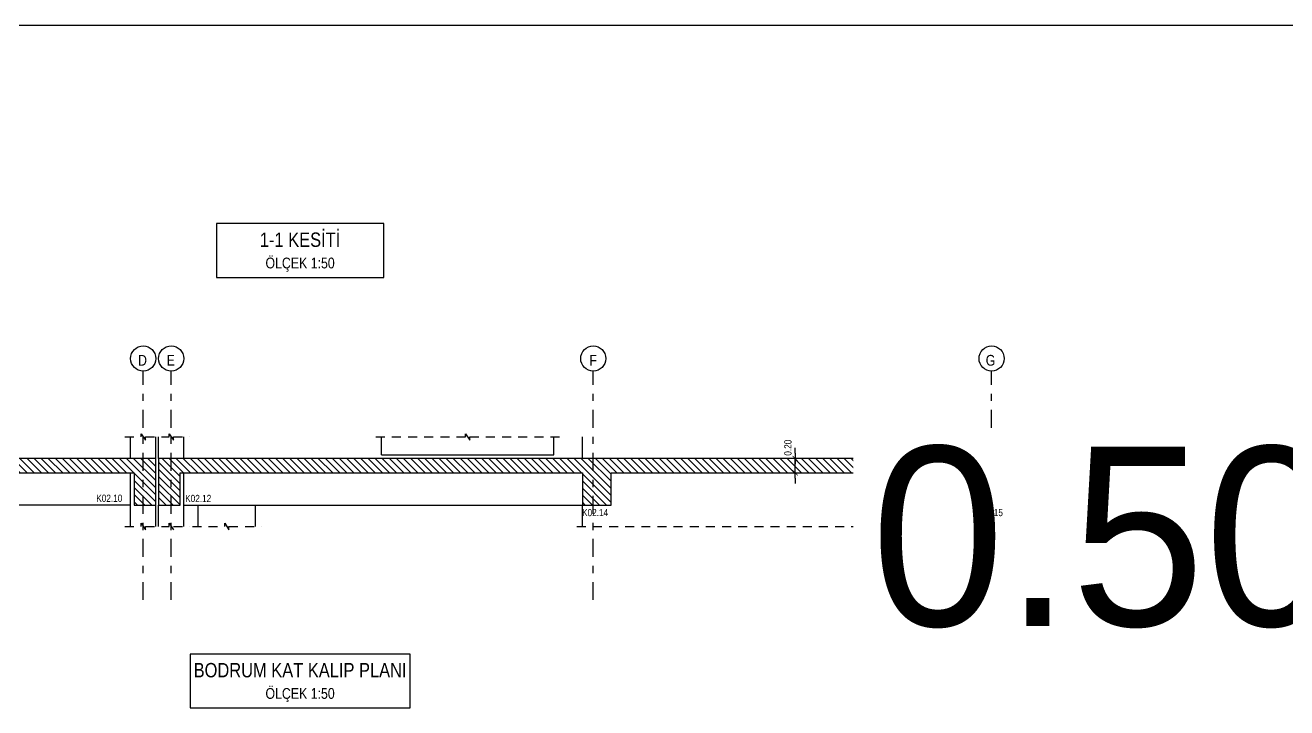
# Model space of a CAD drawing. Header units: metres. Extents: x 419734 to 420376, y 4564732 to 4565123.
# Drawn here: x 419892.93 to 419910.51, y 4565113.33 to 4565122.85 of the extents above; entities that cross this region are included whole.
import ezdxf
from ezdxf.enums import TextEntityAlignment as Align

# ---------------------------------------------------------------- set-up
doc = ezdxf.new("R2018")
doc.units = ezdxf.units.M
for name, pattern in [('CONTINUA', [0]), ('NASCOSTA', [0.375, 0.25, -0.125]), ('TRATTO-PUNTO', [1, 0.5, -0.25, 0, -0.25])]:
    doc.linetypes.add(name, pattern=pattern)
doc.layers.get('Defpoints').update_dxf_attribs({"color": 5})
for name, color, linetype in [("07-ENTITA' COPRENTE", 7, 'Continuous'), ('07-TITOLI', 4, 'CONTINUA'), ('SW_ASSI', 7, 'TRATTO-PUNTO'), ('SW_DIM', 33, 'Continuous'), ('SW_MAGRONE', 2, 'Continuous'), ('SW_QUOTE', 1, 'Continuous'), ('SW_SOTTILE_02', 1, 'Continuous'), ('SW_TESTI', 2, 'Continuous'), ('SW_TRATT_GRIGIO', 252, 'NASCOSTA'), ('SW_TRATTEGGIO_252', 252, 'Continuous'), ('SW_TXT_TESTI', 1, 'Continuous'), ('SW_VISTE', 1, 'Continuous')]:
    doc.layers.add(name, color=color, linetype=linetype)
doc.styles.add('ITALFERR', font='romans.shx', dxfattribs={"width": 0.8})
doc.styles.get("Standard").update_dxf_attribs({"font": 'arial.ttf'})
doc.styles.add('SWS', font='ARIALN.TTF')
doc.dimstyles.new('DIM-SW-50_m', dxfattribs={"dimtxt": 0.1, "dimasz": 0.075, "dimexe": 0.125, "dimexo": 0.125, "dimgap": 0.05, "dimtad": 1, "dimzin": 1, "dimdsep": 46, "dimtxsty": 'SWS', "dimblk1": 'D', "dimblk2": 'D', "dimsah": 1, "dimcen": 0.0075, "dimdle": 0.0625, "dimse1": 1, "dimse2": 1, "dimclrd": 256, "dimclre": 256, "dimclrt": 256, "dimazin": 0, "dimtfac": 0.75, "dimtmove": 1, "dimatfit": 3, "dimldrblk": 'D', "dimfxl": 0.125, "dimtvp": 1.5, "dimtolj": 1, "dimtzin": 0, "dimarcsym": 0})

# ---------------------------------------------------------------- blocks, each defined once
blk = doc.blocks.new('D')
for p, q in [((-1, 0), (1, 0)), ((0, 2), (0, -2))]:
    blk.add_line(p, q)
at = {"const_width": 0.141}
blk.add_lwpolyline([(0.48, 0.48), (-0.48, -0.48)], dxfattribs=at)
blk = doc.blocks.new('*D473')
at = {"layer": 'Defpoints', "color": 0, "ltscale": 0.5, "transparency": 16777216}
for p in [(419903.662, 4565116.81), (419903.662, 4565116.81), (419903.662, 4565116.61)]:
    blk.add_point(p, dxfattribs=at)
at = {"layer": 'SW_DIM', "lineweight": -2, "ltscale": 0.5, "transparency": 16777216}
for p, q in [((419903.662, 4565116.885), (419903.662, 4565116.96)), ((419903.662, 4565116.61), (419903.662, 4565116.81)), ((419903.662, 4565116.535), (419903.662, 4565116.46))]:
    blk.add_line(p, q, dxfattribs=at)
at = {"layer": 'SW_DIM', "lineweight": -2, "ltscale": 0.5, "transparency": 16777216, "xscale": 0.075, "yscale": 0.075, "zscale": 0.075}
for p, rotation in [((419903.662, 4565116.81), 270), ((419903.662, 4565116.61), 90)]:
    blk.add_blockref('D', p, dxfattribs=dict(at, rotation=rotation))
at = {"layer": 'SW_DIM', "ltscale": 0.5, "transparency": 16777216, "insert": (419903.561, 4565116.96), "char_height": 0.1, "attachment_point": 5, "rotation": 90, "style": 'SWS'}
blk.add_mtext('\\A1;0.20', dxfattribs=at)
blk = doc.blocks.new('*U388')
blk.add_hatch(color=256).paths.add_polyline_path([(0.0025, 0.0025), (0, 0.0025), (0, 0)])
for p, q in [((0.0095, 0.0025), (-0.0025, 0.0025)), ((-0.0025, 0.0025), (0, 0)), ((-0.0025, 0), (0.0025, 0)), ((0, 0), (0, 0.0025)), ((0.0025, 0.0025), (0, 0))]:
    blk.add_line(p, q)
at = {"color": 2, "lineweight": 30, "flags": 104}
blk.add_attdef('QM', text='', height=0.0025, dxfattribs=at).set_placement((0.001, 0.0033), align=Align.BOTTOM_LEFT)
blk = doc.blocks.new('*U381')
at = {"layer": 'SW_TESTI', "color": 3, "style": 'ITALFERR', "width": 0.8}
for tag, p in [('EVENTUALE_1', (0, -0.6)), ('EVENTUALE_2', (0, -1.25))]:
    blk.add_attdef(tag, text='', height=0.3, dxfattribs=at).set_placement(p, align=Align.CENTER)
at = {"layer": 'SW_TESTI', "color": 2, "style": 'ITALFERR', "width": 0.8}
blk.add_attdef('EVENTUALE_3', text='', height=0.3, dxfattribs=at).set_placement((0, -1.9), align=Align.CENTER)
at = {"color": 255}
blk.add_wipeout([(-2.33, 1.5), (-2.33, 0), (2.33, 0), (2.33, 1.5)], dxfattribs=at).dxf.layer = "07-ENTITA' COPRENTE"
at = {"layer": 'SW_SOTTILE_02', "ltscale": 0.02}
blk.add_lwpolyline([(-2.33, 0), (2.33, 0), (2.33, 1.5), (-2.33, 1.5)], close=True, dxfattribs=at)
at = {"layer": 'SW_TESTI', "color": 3, "style": 'ITALFERR', "width": 0.8}
blk.add_attdef('TITOLO', text='', height=0.4, dxfattribs=at).set_placement((0, 0.85), align=Align.CENTER)
at = {"layer": 'SW_TESTI', "color": 2, "style": 'ITALFERR', "width": 0.8}
blk.add_attdef('SCALA', text='', height=0.3, dxfattribs=at).set_placement((0, 0.25), align=Align.CENTER)
blk = doc.blocks.new('*U369')
at = {"layer": 'SW_TESTI', "color": 3, "style": 'ITALFERR', "width": 0.8}
for tag, p in [('EVENTUALE_1', (0, -0.6)), ('EVENTUALE_2', (0, -1.25))]:
    blk.add_attdef(tag, text='', height=0.3, dxfattribs=at).set_placement(p, align=Align.CENTER)
at = {"layer": 'SW_TESTI', "color": 2, "style": 'ITALFERR', "width": 0.8}
blk.add_attdef('EVENTUALE_3', text='', height=0.3, dxfattribs=at).set_placement((0, -1.9), align=Align.CENTER)
at = {"color": 255}
blk.add_wipeout([(-3.067, 1.5), (-3.067, 0), (3.067, 0), (3.067, 1.5)], dxfattribs=at).dxf.layer = "07-ENTITA' COPRENTE"
at = {"layer": 'SW_SOTTILE_02', "ltscale": 0.02}
blk.add_lwpolyline([(-3.067, 0), (3.067, 0), (3.067, 1.5), (-3.067, 1.5)], close=True, dxfattribs=at)
at = {"layer": 'SW_TESTI', "color": 3, "style": 'ITALFERR', "width": 0.8}
blk.add_attdef('TITOLO', text='', height=0.4, dxfattribs=at).set_placement((0, 0.85), align=Align.CENTER)
at = {"layer": 'SW_TESTI', "color": 2, "style": 'ITALFERR', "width": 0.8}
blk.add_attdef('SCALA', text='', height=0.3, dxfattribs=at).set_placement((0, 0.25), align=Align.CENTER)

msp = doc.modelspace()

# ---------------------------------------------------------------- hatches: boundary and pattern name
at = {"layer": 'SW_TRATTEGGIO_252'}
h = msp.add_hatch(dxfattribs=at)
h.set_pattern_fill('_USER', color=256, scale=0.07, angle=135, pattern_type=0)
h.set_pattern_definition([(135, (419843.80018, 4565205.36885), (-0.049497475, -0.049497475), [])])
h.paths.add_polyline_path([(419894.75317, 4565116.8101), (419894.40317, 4565116.8101), (419887.32313, 4565116.8101), (419886.67313, 4565116.8101), (419879.90571, 4565116.8101), (419879.25571, 4565116.8101), (419877.42544, 4565116.8101), (419877.42544, 4565116.6101), (419879.25571, 4565116.6101), (419879.38071, 4565116.6101), (419879.38071, 4565116.1601), (419879.78071, 4565116.1601), (419879.78071, 4565116.6101), (419879.90571, 4565116.6101), (419886.67313, 4565116.6101), (419886.74813, 4565116.6101), (419886.74813, 4565116.1601), (419887.24813, 4565116.1601), (419887.24813, 4565116.6101), (419887.32313, 4565116.6101), (419894.40317, 4565116.6101), (419894.45317, 4565116.6101), (419894.45317, 4565116.1601), (419894.75317, 4565116.1601)])
h.paths.add_polyline_path([(419920.09817, 4565117.1101), (419919.97817, 4565117.1101), (419919.97817, 4565117.0651), (419919.91817, 4565117.1551), (419919.91817, 4565117.1101), (419919.79817, 4565117.1101), (419919.79817, 4565116.8101), (419915.64817, 4565116.8101), (419911.09817, 4565116.8101), (419910.79817, 4565116.8101), (419900.69817, 4565116.8101), (419895.14317, 4565116.8101), (419894.79317, 4565116.8101), (419894.79317, 4565116.1601), (419895.09317, 4565116.1601), (419895.09317, 4565116.6101), (419895.14317, 4565116.6101), (419900.69817, 4565116.6101), (419900.69817, 4565116.1601), (419901.09817, 4565116.1601), (419901.09817, 4565116.6101), (419906.19817, 4565116.6101), (419906.19817, 4565116.1601), (419906.59817, 4565116.1601), (419906.59817, 4565116.6101), (419910.74817, 4565116.6101), (419910.74817, 4565116.1601), (419911.14817, 4565116.1601), (419911.14817, 4565116.6101), (419915.24817, 4565116.6101), (419915.24817, 4565116.1601), (419915.64817, 4565116.1601), (419915.64817, 4565116.6101), (419919.79817, 4565116.6101), (419919.79817, 4565116.1601), (419919.79817, 4565115.8601), (419919.91817, 4565115.8601), (419919.91817, 4565115.9051), (419919.97817, 4565115.8151), (419919.97817, 4565115.8601), (419920.09817, 4565115.8601)])

# ---------------------------------------------------------------- linework, layer by layer
msp.add_line((419805.79921, 4565122.85209), (420103.04921, 4565122.85209))
at = {"layer": 'SW_ASSI', "ltscale": 0.5}
for points in [[(419894.57817, 4565114.8365), (419894.57817, 4565118.02832)], [(419894.96817, 4565114.8365), (419894.96817, 4565118.02832)], [(419900.84817, 4565114.8365), (419900.84817, 4565118.02832)], [(419906.39817, 4565114.8365), (419906.39817, 4565118.02832)]]:
    msp.add_lwpolyline(points, dxfattribs=at)
at = {"layer": 'SW_MAGRONE'}
msp.add_lwpolyline([(419919.79817, 4565117.10529), (419919.79817, 4565116.8101), (419894.79317, 4565116.8101), (419894.79317, 4565116.1601), (419895.09317, 4565116.1601), (419895.09317, 4565116.6101), (419900.69817, 4565116.6101), (419900.69817, 4565116.1601), (419901.09817, 4565116.1601), (419901.09817, 4565116.6101), (419906.19817, 4565116.6101), (419906.19817, 4565116.1601), (419906.59817, 4565116.1601), (419906.59817, 4565116.6101), (419910.74817, 4565116.6101), (419910.74817, 4565116.1601), (419911.14817, 4565116.1601), (419911.14817, 4565116.6101), (419915.24817, 4565116.6101), (419915.24817, 4565116.1601), (419915.64817, 4565116.1601), (419915.64817, 4565116.6101), (419919.79817, 4565116.6101), (419919.79817, 4565115.8601)], dxfattribs=at)
msp.add_lwpolyline([(419894.75317, 4565116.8101), (419877.42544, 4565116.8101), (419877.42544, 4565116.6101), (419879.38071, 4565116.6101), (419879.38071, 4565116.1601), (419879.78071, 4565116.1601), (419879.78071, 4565116.6101), (419886.74813, 4565116.6101), (419886.74813, 4565116.1601), (419887.24813, 4565116.1601), (419887.24813, 4565116.6101), (419894.45317, 4565116.6101), (419894.45317, 4565116.1601), (419894.75317, 4565116.1601)], close=True, dxfattribs=at)
at = {"layer": 'SW_TRATT_GRIGIO', "ltscale": 0.5}
for points in [[(419894.32317, 4565117.1101), (419894.54817, 4565117.1101)], [(419894.54817, 4565117.1101), (419894.54817, 4565117.1551)], [(419894.54817, 4565117.1551), (419894.60817, 4565117.0651)], [(419894.60817, 4565117.0651), (419894.60817, 4565117.1101)], [(419894.60817, 4565117.1101), (419894.93817, 4565117.1101)], [(419894.93817, 4565117.1101), (419894.93817, 4565117.1551)], [(419894.93817, 4565117.1551), (419894.99817, 4565117.0651)], [(419894.99817, 4565117.0651), (419894.99817, 4565117.1101)], [(419894.99817, 4565117.1101), (419895.22317, 4565117.1101)], [(419897.81816, 4565117.1101), (419899.06816, 4565117.1101)], [(419899.06816, 4565117.1101), (419899.06816, 4565117.1551)], [(419899.06816, 4565117.1551), (419899.12816, 4565117.0651)], [(419899.12816, 4565117.0651), (419899.12816, 4565117.1101)], [(419899.12816, 4565117.1101), (419900.37817, 4565117.1101)], [(419894.32317, 4565115.8601), (419894.54817, 4565115.8601)], [(419894.54817, 4565115.8601), (419894.54817, 4565115.9051)], [(419894.54817, 4565115.9051), (419894.60817, 4565115.8151)], [(419894.60817, 4565115.8151), (419894.60817, 4565115.8601)], [(419894.60817, 4565115.8601), (419894.93817, 4565115.8601)], [(419894.93817, 4565115.8601), (419894.93817, 4565115.9051)], [(419894.93817, 4565115.9051), (419894.99817, 4565115.8151)], [(419894.99817, 4565115.8601), (419895.22317, 4565115.8601)], [(419895.26317, 4565115.8601), (419895.71317, 4565115.8601)], [(419895.71317, 4565115.8601), (419895.71317, 4565115.9051)], [(419895.71317, 4565115.9051), (419895.77317, 4565115.8151)], [(419895.77317, 4565115.8151), (419895.77317, 4565115.8601)], [(419895.77317, 4565115.8601), (419896.22317, 4565115.8601)], [(419900.61817, 4565115.8601), (419908.14317, 4565115.8601)], [(419908.14317, 4565115.8601), (419908.14317, 4565115.9051)], [(419908.14317, 4565115.9051), (419908.20317, 4565115.8151)], [(419908.20317, 4565115.8151), (419908.20317, 4565115.8601)], [(419908.20317, 4565115.8601), (419915.72817, 4565115.8601)]]:
    msp.add_lwpolyline(points, dxfattribs=at)
at = {"layer": 'SW_TXT_TESTI', "color": 1}
for centre in [(419894.57817, 4565118.20332), (419894.96817, 4565118.20332), (419900.84817, 4565118.20332), (419906.39817, 4565118.20332)]:
    msp.add_circle(centre, 0.175, dxfattribs=at)
at = {"layer": 'SW_VISTE'}
for points in [[(419894.40317, 4565116.8101), (419894.40317, 4565117.1101)], [(419894.75317, 4565116.8101), (419894.75317, 4565117.1101)], [(419894.79317, 4565116.8101), (419894.79317, 4565117.1101)], [(419895.14317, 4565116.8101), (419895.14317, 4565117.1101)], [(419897.89816, 4565116.8601), (419897.89816, 4565117.1101)], [(419900.29817, 4565116.8601), (419900.29817, 4565117.1101)], [(419900.69817, 4565116.8101), (419900.69817, 4565117.1101)], [(419897.89816, 4565116.8601), (419900.29817, 4565116.8601)], [(419894.40317, 4565115.8601), (419894.40317, 4565116.6101)], [(419895.14317, 4565115.8601), (419895.14317, 4565116.6101)], [(419894.40317, 4565116.1601), (419887.32313, 4565116.1601)], [(419894.75317, 4565115.8601), (419894.75317, 4565116.1601)], [(419894.79317, 4565115.8601), (419894.79317, 4565116.1601)], [(419895.14317, 4565116.1601), (419900.69817, 4565116.1601)], [(419895.34317, 4565115.8601), (419895.34317, 4565116.1601)], [(419896.14317, 4565115.8601), (419896.14317, 4565116.1601)], [(419900.69817, 4565115.8601), (419900.69817, 4565116.1601)]]:
    msp.add_lwpolyline(points, dxfattribs=at)

# ---------------------------------------------------------------- block references
at = {"layer": '07-TITOLI'}
ref = msp.add_blockref('*U381', (419896.76366, 4565119.33571), dxfattribs=dict(at, xscale=0.5, yscale=0.5, zscale=0.5))
ref.add_attrib('TITOLO', '1-1 KESİTİ', dxfattribs={"layer": 'SW_TESTI', "color": 3, "height": 0.2, "style": 'SWS'}).set_placement((419896.76366, 4565119.76071), align=Align.CENTER)
ref.add_attrib('SCALA', 'ÖLÇEK 1:50', dxfattribs={"layer": 'SW_TESTI', "height": 0.15, "style": 'SWS'}).set_placement((419896.76366, 4565119.46071), align=Align.CENTER)
ref = msp.add_blockref('*U369', (419896.76366, 4565113.33228), dxfattribs=dict(at, xscale=0.5, yscale=0.5, zscale=0.5))
ref.add_attrib('TITOLO', 'BODRUM KAT KALIP PLANI', dxfattribs={"layer": 'SW_TESTI', "color": 3, "height": 0.2, "style": 'SWS'}).set_placement((419896.76366, 4565113.75728), align=Align.CENTER)
ref.add_attrib('SCALA', 'ÖLÇEK 1:50', dxfattribs={"layer": 'SW_TESTI', "height": 0.15, "style": 'SWS'}).set_placement((419896.76366, 4565113.45728), align=Align.CENTER)
at = {"layer": 'SW_QUOTE', "ltscale": 0.5}
ref = msp.add_blockref('*U388', (419904.66979, 4565116.8101), dxfattribs=dict(at, xscale=50, yscale=50, zscale=50))
lines = msp.add_mtext('0.50', dxfattribs={"layer": '0', "color": 2, "insert": (419904.71979, 4565116.9751), "char_height": 2.5, "attachment_point": 1, "bg_fill": 3, "box_fill_scale": 1.1, "bg_fill_color": 256, "bg_fill_transparency": 0})
ref.add_attrib('QM', '', (419904.71979, 4565116.9751), dxfattribs={"flags": 104}).embed_mtext(lines)

# ---------------------------------------------------------------- texts
at = {"layer": 'SW_TXT_TESTI', "color": 4, "style": 'SWS'}
for s, p in [('D', (419894.50627, 4565118.10348)), ('E', (419894.90582, 4565118.10348)), ('F', (419900.79557, 4565118.10348)), ('G', (419906.31652, 4565118.10348))]:
    msp.add_text(s, height=0.15, rotation=0.110239, dxfattribs=at).set_placement(p)
at = {"layer": 'SW_TXT_TESTI', "color": 2, "style": 'SWS'}
for s, p in [('K02.10', (419893.92403, 4565116.20457)), ('K02.12', (419895.1628, 4565116.20201)), ('K02.14', (419900.69274, 4565116.00499)), ('K02.15', (419906.19274, 4565116.00499))]:
    msp.add_text(s, height=0.1, dxfattribs=at).set_placement(p)

# ---------------------------------------------------------------- dimensions: what is measured, and where the dimension line sits
at = {"layer": 'SW_DIM', "ltscale": 0.5}
dim = msp.add_linear_dim(base=(419903.66225, 4565116.8101), p1=(419903.66225, 4565116.6101), p2=(419903.66225, 4565116.8101), angle=90, dimstyle='DIM-SW-50_m', dxfattribs=at)
dim.commit()
dim.dimension.update_dxf_attribs({"geometry": '*D473', "text_midpoint": (419903.66225, 4565116.9601), "dimtype": 160})

doc.saveas('drawing.dxf')
